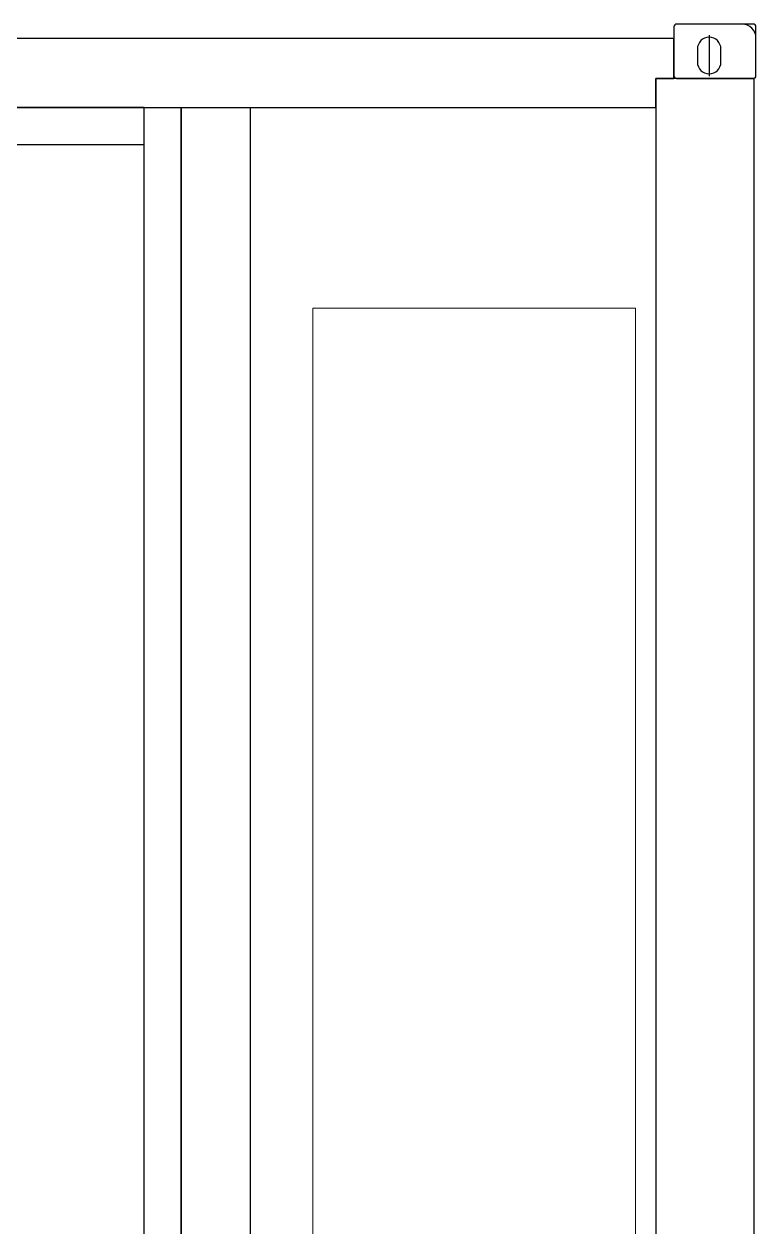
# Model space of a CAD drawing. Header units: millimetres. Extents: x 55614 to 110757, y -66981 to -47484.
# Drawn here: x 67171 to 68759, y -56815 to -54207 of the extents above; entities that cross this region are included whole.
import ezdxf

# ---------------------------------------------------------------- set-up
doc = ezdxf.new("R2010")
doc.units = ezdxf.units.MM
doc.layers.get('0').update_dxf_attribs({"lineweight": 15})
doc.layers.add('AM_0', color=7, linetype='Continuous', lineweight=30)
doc.layers.add('THICK', color=7, linetype='Continuous', lineweight=0)

msp = doc.modelspace()

# ---------------------------------------------------------------- linework, layer by layer
at = {"lineweight": -3}
msp.add_lwpolyline([(66431.629, -54468.185), (67431.63, -54468.185), (67431.63, -54388.185), (66431.629, -54388.185)], close=True, dxfattribs=at)
at = {"color": 4, "lineweight": 13}
msp.add_lwpolyline([(68497.628, -56910.185), (67797.628, -56910.185), (67797.628, -54823.185), (68497.628, -54823.185)], close=True, dxfattribs=at)
at = {"layer": 'AM_0'}
msp.add_line((68657.128, -54231.185), (68657.128, -54320.185), dxfattribs=at)
for points in [[(68752.628, -54325.185, 0.41421356), (68758.628, -54319.185), (68758.628, -54213.185, 0.41421356), (68752.628, -54207.185), (68586.628, -54207.185, 0.41421356), (68580.628, -54213.185), (68580.628, -54319.185, 0.41421356), (68586.628, -54325.185)], [(68682.628, -54261.185, 1), (68631.628, -54261.185), (68631.628, -54289.685, 1), (68682.628, -54289.685)]]:
    msp.add_lwpolyline(points, format="xyb", close=True, dxfattribs=at)
msp.add_arc((68728.628, -54237.185), 30, 0, 90, dxfattribs=at)
at = {"layer": 'THICK', "lineweight": -3}
for points in [[(68541.628, -54388.185), (68541.628, -54325.185), (68580.628, -54325.185), (68580.628, -54238.185), (62878.628, -54238.185), (62878.628, -54325.185), (62854.628, -54325.185), (62854.628, -54388.185)], [(68754.628, -54325.185), (68541.628, -54325.185), (68541.628, -56985.185), (68754.628, -56985.185)], [(67511.63, -56910.185), (67431.63, -56910.185), (67431.63, -54388.185), (67511.63, -54388.185)], [(67511.629, -54388.185), (67661.629, -54388.185), (67661.629, -56910.185), (67511.629, -56910.185)]]:
    msp.add_lwpolyline(points, close=True, dxfattribs=at)

doc.saveas('drawing.dxf')
